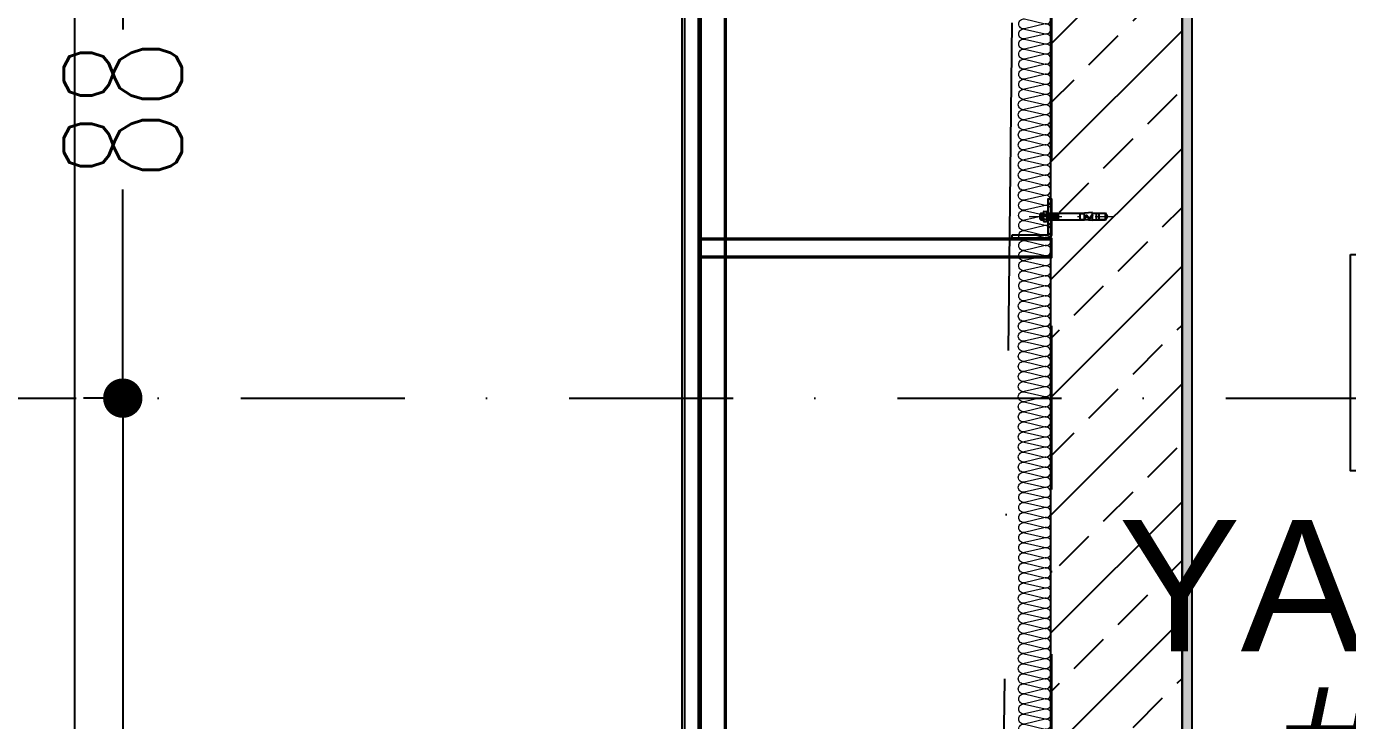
# Model space of a CAD drawing. Extents: x 58467 to 79089, y -33726 to -17391.
# Drawn here: x 68721 to 68922.5, y -18837.3 to -18731.4 of the extents above; entities that cross this region are included whole.
import ezdxf
from ezdxf.enums import TextEntityAlignment as Align

# ---------------------------------------------------------------- set-up
doc = ezdxf.new("R2010")
doc.units = 0
doc.header["$LTSCALE"] = 100
for name, pattern in [('DASHDOT', [1, 0.5, -0.25, 0, -0.25]), ('DASHDOT2', [0.5, 0.25, -0.125, 0, -0.125]), ('HIDDEN', [0.375, 0.25, -0.125])]:
    doc.linetypes.add(name, pattern=pattern)
for name, color, linetype, lineweight in [('AX', 1, 'DASHDOT', 20), ('pbec-162_insulation_hatching', 70, 'Continuous', 9), ('PTR', 252, 'Continuous', 25)]:
    doc.layers.add(name, color=color, linetype=linetype, lineweight=lineweight)
for name, color, linetype in [('BA_axis', 5, 'DASHDOT2'), ('BA_dim_ext', 185, 'Continuous'), ('BA_env_bound', 10, 'DASHDOT'), ('BA_hatch', 137, 'Continuous'), ('BA_hatch_conc', 223, 'Continuous'), ('BA_mat_mortar', 145, 'Continuous'), ('BA_str_conc', 6, 'Continuous'), ('BA_text_room', 12, 'Continuous'), ('CLG', 12, 'Continuous'), ('Kompozit', 122, 'Continuous'), ('VD', 11, 'Continuous')]:
    doc.layers.add(name, color=color, linetype=linetype)
doc.styles.add('dim', font='simplex.shx', dxfattribs={"width": 0.7})
doc.styles.add('text1', font='arial.ttf', dxfattribs={"height": 20})
doc.styles.add('text2', font='arial.ttf', dxfattribs={"width": 0.8})
doc.dimstyles.new('1_100', dxfattribs={"dimtxt": 8, "dimasz": 3, "dimexe": 6, "dimexo": 0, "dimgap": 2, "dimtad": 0, "dimdec": 1, "dimzin": 11, "dimtxsty": 'dim', "dimblk": 'DOT', "dimcen": 0, "dimdle": 1.25, "dimclrt": 256, "dimadec": 0, "dimazin": 0, "dimtfac": 1.25, "dimtdec": 1, "dimtix": 1, "dimtofl": 0, "dimtmove": 1, "dimatfit": 3, "dimldrblk": 'DOT', "dimfxl": 20, "dimfxlon": 1, "dimtolj": 1, "dimtzin": 0, "dimarcsym": 0})

# ---------------------------------------------------------------- blocks, each defined once
blk = doc.blocks.new('*U176')
blk.add_line((0, 0), (0, -696))
at = {"linetype": 'Continuous', "style": 'text1'}
blk.add_attdef('1', text='', height=40, dxfattribs=at).set_placement((0, 38), align=Align.MIDDLE)
blk = doc.blocks.new('AXIS')
at = {"layer": 'BA_axis'}
blk.add_blockref('*U176', (330.44, -30874.56), dxfattribs=at)
at = {"layer": 'BA_axis', "rotation": 90}
blk.add_blockref('*U176', (56.44, -31236.31), dxfattribs=at)
blk = doc.blocks.new('_Dot')
at = {"color": 0, "linetype": 'ByBlock', "lineweight": -2}
blk.add_line((-0.5, 0), (-1, 0), dxfattribs=at)
at = {"color": 0, "linetype": 'ByBlock', "const_width": 0.5}
blk.add_lwpolyline([(-0.25, 0, 1), (0.25, 0, 1)], format="xyb", close=True, dxfattribs=at)
blk = doc.blocks.new('*D25')
at = {"layer": 'BA_dim_ext', "color": 0, "lineweight": -2, "transparency": 16777216}
for p, q in [((188.73, -31236.31), (182.73, -31236.31)), ((188.73, -31242.31), (188.73, -31586.29)), ((188.73, -31961.27), (188.73, -31617.29)), ((188.73, -31967.27), (194.73, -31967.27))]:
    blk.add_line(p, q, dxfattribs=at)
at = {"layer": 'DEFPOINTS', "color": 0, "transparency": 16777216}
for p in [(188.73, -31236.31), (188.73, -31236.31), (188.73, -31967.27)]:
    blk.add_point(p, dxfattribs=at)
at = {"layer": 'BA_dim_ext', "color": 0, "lineweight": -2, "transparency": 16777216, "xscale": 6, "yscale": 6, "zscale": 6}
for p, rotation in [((188.73, -31236.31), 90), ((188.73, -31967.27), 270)]:
    blk.add_blockref('_Dot', p, dxfattribs=dict(at, rotation=rotation))
at = {"layer": 'BA_dim_ext', "color": 2, "transparency": 16777216, "insert": (188.73, -31601.79), "char_height": 18, "attachment_point": 5, "rotation": 90, "style": 'dim'}
blk.add_mtext('\\A1;731', dxfattribs=at)
blk = doc.blocks.new('*D26')
at = {"layer": 'BA_dim_ext', "color": 0, "lineweight": -2, "transparency": 16777216}
for p, q in [((188.73, -31148.27), (182.73, -31148.27)), ((188.73, -31154.27), (188.73, -31180.09)), ((188.73, -31230.31), (188.73, -31204.49)), ((188.73, -31236.31), (182.73, -31236.31))]:
    blk.add_line(p, q, dxfattribs=at)
at = {"layer": 'DEFPOINTS', "color": 0, "transparency": 16777216}
for p in [(188.73, -31148.27), (188.73, -31148.27), (188.73, -31236.31)]:
    blk.add_point(p, dxfattribs=at)
at = {"layer": 'BA_dim_ext', "color": 0, "lineweight": -2, "transparency": 16777216, "xscale": 6, "yscale": 6, "zscale": 6}
for p, rotation in [((188.73, -31148.27), 90), ((188.73, -31236.31), 270)]:
    blk.add_blockref('_Dot', p, dxfattribs=dict(at, rotation=rotation))
at = {"layer": 'BA_dim_ext', "color": 2, "transparency": 16777216, "insert": (188.73, -31192.29), "char_height": 18, "attachment_point": 5, "rotation": 90, "style": 'dim'}
blk.add_mtext('\\A1;88', dxfattribs=at)
blk = doc.blocks.new('6. KAT STR REV')
at = {"layer": 'BA_hatch_conc'}
h = blk.add_hatch(dxfattribs=at)
h.set_pattern_fill('ANSI33', color=256, scale=2, style=0)
h.paths.add_polyline_path([(31650.7, -31148.27), (31670.7, -31148.27), (31670.7, -31288.27), (31650.7, -31288.27)])
at = {"layer": 'BA_str_conc'}
blk.add_lwpolyline([(31650.7, -31148.27), (31670.7, -31148.27), (31670.7, -31288.27), (31650.7, -31288.27)], close=True, dxfattribs=at)
blk = doc.blocks.new('*U42')
blk.add_lwpolyline([(-36, 0), (36, 0), (36, -33), (-36, -33)], close=True)
at = {"color": 7, "style": 'text2', "width": 0.8}
blk.add_attdef('10000', text='', height=20, dxfattribs=at).set_placement((0, -16.5), align=Align.MIDDLE)
at = {"color": 7, "style": 'text1'}
for tag, p in [('MAHAL', (0, -48.5)), ('M²', (0, -75.9))]:
    blk.add_attdef(tag, text='', height=20, dxfattribs=at).set_placement(p, align=Align.MIDDLE)
blk = doc.blocks.new('M10X090')
at = {"layer": 'AX'}
blk.add_line((0, 29.3), (0, -98.5), dxfattribs=at)
at = {"layer": 'VD', "linetype": 'Continuous'}
for p, q in [((-8.8, 1.2), (8.8, 1.2)), ((-8.8, 1.2), (-8.8, 0)), ((-8.8, 0), (8.8, 0)), ((-7.5, 6.2), (-7.5, 3.1)), ((-5, 7.5), (-6.2, 7.5)), ((-5, 1.9), (-6.2, 1.9)), ((-5, 11.2), (3.8, 12.5)), ((-5, 11.2), (-5, 7.5)), ((-5, 8.8), (5, 10.2)), ((-5, 1.9), (-5, -55)), ((-5, -0.5), (-1.5, 0)), ((-3.8, 12.5), (3.8, 12.5)), ((-3.8, 6.2), (-3.8, 3.1)), ((-2.5, 7.5), (2.5, 7.5)), ((-2.5, 1.9), (2.5, 1.9)), ((3.8, 6.2), (3.8, 3.1)), ((5, 11.2), (5, 7.5)), ((5, 7.5), (6.2, 7.5)), ((5, 1.9), (5, -55)), ((5, 1.9), (6.2, 1.9)), ((7.5, 6.2), (7.5, 3.1)), ((8.8, 1.2), (8.8, 0)), ((-5, -3), (5, -1.6)), ((-5, -5.5), (5, -4.1)), ((-5, -8), (5, -6.6)), ((-5, -10.5), (5, -9.1)), ((-5, -13), (5, -11.6)), ((-5, -15.5), (5, -14.1)), ((-5, -15.5), (5, -15.5)), ((-6.2, -67.5), (-5, -55)), ((-5, -48.8), (5, -48.8)), ((-5, -55), (5, -55)), ((-4.4, -48.8), (-4.4, -55)), ((4.4, -48.8), (4.4, -55)), ((6.2, -67.5), (5, -55)), ((-6.2, -67.5), (6.2, -67.5)), ((-5, -67.5), (-5, -87.5)), ((-5, -73.5), (5, -73.5)), ((5, -67.5), (5, -87.5)), ((-5, -87.5), (0, -90.2)), ((-5, -87.5), (5, -87.5)), ((0, -90.2), (5, -87.5))]:
    blk.add_line(p, q, dxfattribs=at)
at = {"layer": 'VD'}
for p, q in [((-5, -87.5), (-5, -77.5)), ((-5, -77.5), (5, -77.5))]:
    blk.add_line(p, q, dxfattribs=at)
at = {"layer": 'VD', "linetype": 'Continuous'}
for points in [[(1.9, -67.5), (1.9, -67.4), (1.9, -67.4), (1.9, -67.3), (1.8, -67.3), (1.8, -67.2), (1.7, -67.2), (1.7, -67.1), (1.7, -67.1), (1.6, -67), (1.6, -67), (1.5, -66.9), (1.5, -66.9), (1.4, -66.8), (1.4, -66.8), (1.3, -66.7), (1.3, -66.7), (1.2, -66.6), (1.2, -66.6), (1.1, -66.6), (1, -66.5), (1, -66.5), (0.9, -66.4), (0.9, -66.4), (0.8, -66.3), (0.7, -66.3), (0.7, -66.3), (0.6, -66.2), (0.5, -66.2), (0.5, -66.1), (0.4, -66.1), (0.3, -66.1), (0.2, -66), (0.2, -66), (0.1, -66), (0, -65.9), (-0.1, -65.9), (-0.1, -65.8), (-0.2, -65.8), (-0.3, -65.8), (-0.4, -65.7), (-0.4, -65.7), (-0.5, -65.7), (-0.6, -65.6), (-0.7, -65.6), (-0.7, -65.5), (-0.8, -65.5), (-0.9, -65.5), (-1, -65.4), (-1, -65.4), (-1.1, -65.4), (-1.2, -65.3), (-1.3, -65.3), (-1.3, -65.2), (-1.4, -65.2), (-1.5, -65.2), (-1.6, -65.1), (-1.6, -65.1), (-1.7, -65), (-1.8, -65), (-1.8, -65), (-1.9, -64.9), (-2, -64.9), (-2, -64.8), (-2.1, -64.8), (-2.2, -64.7), (-2.2, -64.7), (-2.3, -64.6), (-2.3, -64.6), (-2.4, -64.5), (-2.5, -64.5), (-2.5, -64.4), (-2.6, -64.3), (-2.6, -64.3), (-2.7, -64.2), (-2.7, -64.2), (-2.8, -64.1), (-2.8, -64), (-2.9, -64), (-2.9, -63.9), (-2.9, -63.8), (-3, -63.7), (-3, -63.7), (-3, -63.6), (-3.1, -63.5), (-3.1, -63.4), (-3.1, -63.3), (-3.1, -63.3), (-3.2, -63.2), (-3.2, -63.1), (-3.2, -63), (-3.2, -62.9), (-3.2, -62.8), (-3.2, -62.8), (-3.2, -62.7), (-3.2, -62.6), (-3.2, -62.5), (-3.1, -62.4), (-3.1, -62.4), (-3.1, -62.3), (-3.1, -62.2), (-3.1, -62.1), (-3, -62.1), (-3, -62), (-3, -61.9), (-3, -61.9), (-2.9, -61.8), (-2.9, -61.7), (-2.9, -61.7), (-2.8, -61.6), (-2.8, -61.6), (-2.7, -61.5), (-2.7, -61.4), (-2.7, -61.4), (-2.6, -61.3), (-2.6, -61.3), (-2.5, -61.2), (-2.5, -61.2), (-2.5, -61.1), (-2.4, -61.1), (-2.4, -61), (-2.3, -61), (-2.3, -60.9), (-2.2, -60.9), (-2.2, -60.8), (-2.2, -60.8), (-2.1, -60.7), (-2.1, -60.7), (-2, -60.6), (-2, -60.6), (-1.9, -60.5), (-1.9, -60.5), (-1.8, -60.4), (-1.8, -60.4), (-1.7, -60.4), (-1.7, -60.3), (-1.6, -60.3), (-1.6, -60.2), (-1.5, -60.2), (-1.5, -60.1), (-1.4, -60.1), (-1.4, -60), (-1.3, -60), (-1.3, -59.9), (-1.2, -59.9), (-1.2, -59.9), (-1.1, -59.8), (-1.1, -59.8), (-1, -59.7), (-1, -59.7), (-0.9, -59.6), (-0.9, -59.6), (-0.8, -59.6), (-0.8, -59.5), (-0.7, -59.5), (-0.7, -59.4), (-0.6, -59.4), (-0.6, -59.3), (-0.5, -59.3), (-0.5, -59.3), (-0.4, -59.2), (-0.4, -59.2), (-0.3, -59.1), (-0.3, -59.1), (-0.2, -59.1), (-0.2, -59), (-0.1, -59), (-0.1, -59), (-0.1, -58.9), (0, -58.9), (0, -58.8), (0.1, -58.8), (0.1, -58.8), (0.1, -58.7), (0.2, -58.7), (0.2, -58.7), (0.2, -58.7), (0.3, -58.6), (0.3, -58.6), (0.3, -58.6), (0.3, -58.6), (0.3, -58.5), (0.3, -58.5), (0.3, -58.5), (0.3, -58.5), (0.3, -58.5), (0.3, -58.5), (0.3, -58.4), (0.3, -58.4), (0.2, -58.4), (0.2, -58.4), (0.1, -58.4), (0.1, -58.3), (0, -58.3), (0, -58.3), (-0.1, -58.3), (-0.1, -58.2), (-0.2, -58.2), (-0.2, -58.2), (-0.3, -58.1), (-0.4, -58.1), (-0.4, -58.1), (-0.5, -58.1), (-0.6, -58), (-0.6, -58), (-0.7, -58), (-0.8, -57.9), (-0.8, -57.9), (-0.9, -57.9), (-1, -57.8), (-1.1, -57.8), (-1.1, -57.7), (-1.2, -57.7), (-1.3, -57.7), (-1.3, -57.6), (-1.4, -57.6), (-1.5, -57.5), (-1.6, -57.5), (-1.6, -57.4), (-1.7, -57.4), (-1.8, -57.3), (-1.8, -57.3), (-1.9, -57.2), (-2, -57.2), (-2.1, -57.1), (-2.1, -57.1), (-2.2, -57), (-2.3, -56.9), (-2.3, -56.8), (-2.4, -56.8), (-2.5, -56.7), (-2.6, -56.6), (-2.6, -56.5), (-2.7, -56.4), (-2.8, -56.3), (-2.9, -56.1), (-2.9, -56), (-3, -55.8), (-3, -55.5), (-3.1, -55.3), (-3.1, -55)], [(3.3, -67.5), (3, -66.8), (2.6, -66.2), (2.1, -65.7), (1.5, -65.3), (0.8, -64.9), (0.2, -64.6), (-0.4, -64.3), (-0.9, -64), (-1.4, -63.8), (-1.7, -63.5), (-1.8, -63.3), (-1.9, -63), (-1.9, -62.7), (-1.8, -62.4), (-1.7, -62.1), (-1.4, -61.8), (-1.1, -61.5), (-0.8, -61.2), (-0.4, -60.8), (0, -60.5), (0.4, -60.2), (0.8, -59.9), (1.1, -59.5), (1.4, -59.2), (1.6, -59), (1.8, -58.7), (1.9, -58.5), (1.9, -58.3), (1.8, -58.1), (1.7, -57.9), (1.4, -57.6), (1.1, -57.4), (0.7, -57.2), (0.2, -57), (-0.3, -56.7), (-0.8, -56.5), (-1.3, -56.2), (-1.6, -55.8), (-1.8, -55.4), (-1.9, -55)]]:
    blk.add_lwpolyline(points, dxfattribs=at)
for centre, start, end in [((-6.2, 6.2), 90, 180), ((-6.2, 3.1), 180, 270), ((-3.8, 11.2), 90, 180), ((-5, 6.2), 0, 90), ((-5, 3.1), 270, 0), ((-2.5, 6.2), 90, 180), ((-2.5, 3.1), 180, 270), ((2.5, 6.2), 0, 90), ((2.5, 3.1), 270, 0), ((3.8, 11.2), 0, 90), ((5, 6.2), 90, 180), ((5, 3.1), 180, 270), ((6.2, 6.2), 0, 90), ((6.2, 3.1), 270, 0)]:
    blk.add_arc(centre, 1.25, start, end, dxfattribs=at)
blk = doc.blocks.new('A$C56216D09')
at = {"layer": 'PTR'}
h = blk.add_hatch(dxfattribs=at)
h.set_pattern_fill('STEEL', color=256, scale=0.05, angle=360)
h.set_pattern_definition([(45, (-21179.31078, -1767.12172), (-0.1122532015, 0.1122532015), []), (45, (-21179.31078, -1767.04234), (-0.1122532015, 0.1122532015), [])])
h.paths.add_polyline_path([(99.1, -131.98), (95.5, -131.98), (95.5, -129.38), (99.1, -129.38)], flags=16)
edge = h.paths.add_edge_path()
edge.add_line((99.1, -132.18), (95.5, -132.18))
edge.add_arc((95.5, -131.98), 0.2, 180, 270, ccw=False)
edge.add_line((95.3, -131.98), (95.3, -129.38))
edge.add_arc((95.5, -129.38), 0.2, 90, 180, ccw=False)
edge.add_line((95.5, -129.18), (99.1, -129.18))
edge.add_arc((99.1, -129.38), 0.2, 0, 90, ccw=False)
edge.add_line((99.3, -129.38), (99.3, -131.98))
edge.add_arc((99.1, -131.98), 0.2, -90, 0, ccw=False)
at = {"layer": 'CLG'}
for points in [[(190.01, -15.92), (190.01, -2.71), (2.69, -2.71), (2.7, -47.31), (95.3, -47.3), (95.3, -346.79), (99.1, -346.79)], [(186.01, -15.92), (186.01, -6.71), (6.69, -6.71), (6.7, -43.31), (99.3, -43.3), (99.3, -346.59)]]:
    blk.add_lwpolyline(points, dxfattribs=at)
at = {"layer": 'CLG', "linetype": 'HIDDEN', "ltscale": 10}
for points in [[(189.81, -15.92), (189.81, -2.91), (2.89, -2.91), (2.9, -47.11), (95.5, -47.1), (95.5, -346.59), (99.1, -346.59)], [(186.21, -15.92), (186.21, -6.51), (6.49, -6.51), (6.5, -43.51), (99.1, -43.5), (99.1, -346.59)]]:
    blk.add_lwpolyline(points, dxfattribs=at)
at = {"layer": 'CLG', "elevation": -1.31}
blk.add_lwpolyline([(143.01, -128.68), (148.41, -128.68, 0.414214), (148.51, -128.58), (148.51, -123.18), (149.01, -123.18), (149.01, -128.58, -0.414214), (148.41, -129.18), (143.01, -129.18)], format="xyb", close=True, dxfattribs=at)
at = {"layer": 'CLG'}
blk.add_lwpolyline([(99.1, -132.18), (95.5, -132.18, -0.414214), (95.3, -131.98), (95.3, -129.38, -0.414214), (95.5, -129.18), (99.1, -129.18, -0.414214), (99.3, -129.38), (99.3, -131.98, -0.414214)], format="xyb", close=True, dxfattribs=at)
for points in [[(99.1, -131.98), (95.5, -131.98), (95.5, -129.38), (99.1, -129.38)], [(99.3, -129.18), (149.01, -129.18), (149.01, -132.18), (99.3, -132.18)]]:
    blk.add_lwpolyline(points, close=True, dxfattribs=at)
at = {"layer": 'CLG', "linetype": 'HIDDEN', "ltscale": 10}
blk.add_lwpolyline([(99.3, -129.38), (149.01, -129.38), (149.01, -131.98), (99.3, -131.98)], close=True, dxfattribs=at)
at = {"layer": 'Kompozit'}
blk.add_lwpolyline([(0, -51.58), (92.6, -51.58), (92.6, -209.68), (0, -209.68)], close=True, dxfattribs=at)
for points in [[(95.1, -51.51), (92.6, -51.51), (92.6, -209.68), (95.1, -209.68)], [(95.1, -51.91), (93, -51.91), (93, -209.28), (95.1, -209.28)], [(95.1, -51.51), (95.1, -209.68)]]:
    blk.add_lwpolyline(points, dxfattribs=at)
at = {"layer": 'pbec-162_insulation_hatching', "color": 70}
for points in [[(144.35, -98.92, -0.186716), (144.9, -98.82), (148.02, -99.56, 1.205758), (148.02, -98.05), (144.9, -98.79, -0.46981), (143.99, -98.04, -0.46981), (144.9, -97.28), (148.02, -98.02, 1.205758), (148.02, -96.51), (144.9, -97.26, -0.46981), (143.99, -96.5, -0.46981), (144.9, -95.75), (148.02, -96.49, 0.452006), (148.92, -95.78)], [(148.85, -100.67, 0.615091), (148.02, -99.58), (144.9, -100.33, -0.46981), (143.99, -99.57, -0.46981), (144.9, -98.82), (148.02, -99.56, 1.205758), (148.02, -98.05), (144.9, -98.79, -0.46981), (143.99, -98.04, -0.46981), (144.9, -97.28), (148.02, -98.02, 0.452006), (148.92, -97.31)], [(144.35, -103.52, -0.186716), (144.9, -103.42), (148.02, -104.16, 1.205758), (148.02, -102.66), (144.9, -103.4, -0.46981), (143.99, -102.64, -0.46981), (144.9, -101.89), (148.02, -102.63, 1.205758), (148.02, -101.12), (144.9, -101.86, -0.46981), (143.99, -101.11, -0.46981), (144.9, -100.35), (148.02, -101.09, 0.452006), (148.92, -100.38)], [(144.35, -106.59, -0.186716), (144.9, -106.49), (148.02, -107.23, 1.205758), (148.02, -105.73), (144.9, -106.47, -0.46981), (143.99, -105.71, -0.46981), (144.9, -104.96), (148.02, -105.7, 1.205758), (148.02, -104.19), (144.9, -104.93, -0.46981), (143.99, -104.18, -0.46981), (144.9, -103.42), (148.02, -104.16, 0.452006), (148.93, -103.45)], [(148.85, -108.35, 0.615091), (148.02, -107.26), (144.9, -108, -0.46981), (143.99, -107.25, -0.46981), (144.9, -106.49), (148.02, -107.23, 1.205758), (148.02, -105.73), (144.9, -106.47, -0.46981), (143.99, -105.71, -0.46981), (144.9, -104.96), (148.02, -105.7, 0.452006), (148.93, -104.99)], [(144.29, -111.23, -0.186716), (144.84, -111.13), (147.96, -111.87, 1.205758), (147.96, -110.36), (144.84, -111.11, -0.46981), (143.93, -110.35, -0.46981), (144.84, -109.6), (147.96, -110.34, 1.205758), (147.96, -108.83), (144.84, -109.57, -0.46981), (143.93, -108.82, -0.46981), (144.84, -108.06), (147.96, -108.8, 0.452006), (148.87, -108.09)], [(144.29, -114.3, -0.186716), (144.84, -114.2), (147.96, -114.94, 1.205758), (147.96, -113.44), (144.84, -114.18, -0.46981), (143.93, -113.42, -0.46981), (144.84, -112.67), (147.96, -113.41, 1.205758), (147.96, -111.9), (144.84, -112.64, -0.46981), (143.93, -111.89, -0.46981), (144.84, -111.13), (147.96, -111.87, 0.452006), (148.87, -111.16)], [(148.79, -116.06, 0.615091), (147.96, -114.97), (144.84, -115.71, -0.46981), (143.93, -114.96, -0.46981), (144.84, -114.2), (147.96, -114.94, 1.205758), (147.96, -113.44), (144.84, -114.18, -0.46981), (143.93, -113.42, -0.46981), (144.84, -112.67), (147.96, -113.41, 0.452006), (148.87, -112.7)], [(144.29, -118.91, -0.186716), (144.84, -118.81), (147.96, -119.55, 1.205758), (147.96, -118.04), (144.84, -118.78, -0.46981), (143.93, -118.03, -0.46981), (144.84, -117.27), (147.96, -118.01, 1.205758), (147.96, -116.51), (144.84, -117.25, -0.46981), (143.93, -116.49, -0.46981), (144.84, -115.74), (147.96, -116.48, 0.452006), (148.87, -115.77)], [(144.29, -121.98, -0.186716), (144.84, -121.88), (147.96, -122.62, 1.205758), (147.96, -121.11), (144.84, -121.85, -0.46981), (143.93, -121.1, -0.46981), (144.84, -120.34), (147.96, -121.09, 1.205758), (147.96, -119.58), (144.84, -120.32, -0.46981), (143.93, -119.56, -0.46981), (144.84, -118.81), (147.96, -119.55, 0.452006), (148.87, -118.84)], [(148.79, -123.74, 0.615091), (147.96, -122.65), (144.84, -123.39, -0.46981), (143.93, -122.63, -0.46981), (144.84, -121.88), (147.96, -122.62, 1.205758), (147.96, -121.11), (144.84, -121.85, -0.46981), (143.93, -121.1, -0.46981), (144.84, -120.34), (147.96, -121.09, 0.452006), (148.87, -120.38)], [(144.35, -126.58, -0.186716), (144.89, -126.48), (148.02, -127.22, 1.205758), (148.02, -125.72), (144.89, -126.46, -0.46981), (143.98, -125.7, -0.46981), (144.89, -124.95), (148.02, -125.69, 1.205758), (148.02, -124.18), (144.89, -124.92, -0.46981), (143.98, -124.17, -0.46981), (144.89, -123.41), (148.02, -124.15, 0.452006), (148.92, -123.44)], [(144.35, -129.66, -0.186716), (144.9, -129.55), (148.02, -130.3, 1.205758), (148.02, -128.79), (144.9, -129.53, -0.46981), (143.99, -128.77, -0.46981), (144.9, -128.02), (148.02, -128.76, 1.205758), (148.02, -127.25), (144.9, -127.99, -0.46981), (143.99, -127.24, -0.46981), (144.9, -126.48), (148.02, -127.22, 0.452006), (148.92, -126.52)], [(148.85, -131.41, 0.615091), (148.02, -130.32), (144.9, -131.06, -0.46981), (143.99, -130.31, -0.46981), (144.9, -129.55), (148.02, -130.3, 1.205758), (148.02, -128.79), (144.9, -129.53, -0.46981), (143.99, -128.77, -0.46981), (144.9, -128.02), (148.02, -128.76, 0.452006), (148.92, -128.05)], [(144.35, -134.26, -0.186716), (144.9, -134.16), (148.02, -134.9, 1.205758), (148.02, -133.39), (144.9, -134.13, -0.46981), (143.99, -133.38, -0.46981), (144.9, -132.63), (148.02, -133.37, 1.205758), (148.02, -131.86), (144.9, -132.6, -0.46981), (143.99, -131.84, -0.46981), (144.9, -131.09), (148.02, -131.83, 0.452006), (148.92, -131.12)], [(144.35, -137.33, -0.186716), (144.9, -137.23), (148.02, -137.97, 1.205758), (148.02, -136.46), (144.9, -137.2, -0.46981), (143.99, -136.45, -0.46981), (144.9, -135.7), (148.02, -136.44, 1.205758), (148.02, -134.93), (144.9, -135.67, -0.46981), (143.99, -134.91, -0.46981), (144.9, -134.16), (148.02, -134.9, 0.452006), (148.93, -134.19)], [(148.85, -139.09, 0.615091), (148.02, -138), (144.9, -138.74, -0.46981), (143.99, -137.99, -0.46981), (144.9, -137.23), (148.02, -137.97, 1.205758), (148.02, -136.46), (144.9, -137.2, -0.46981), (143.99, -136.45, -0.46981), (144.9, -135.7), (148.02, -136.44, 0.452006), (148.93, -135.73)], [(144.29, -141.96, -0.186716), (144.84, -141.86), (147.96, -142.6, 1.205758), (147.96, -141.09), (144.84, -141.83, -0.46981), (143.93, -141.08, -0.46981), (144.84, -140.32), (147.96, -141.07, 1.205758), (147.96, -139.56), (144.84, -140.3, -0.46981), (143.93, -139.54, -0.46981), (144.84, -138.79), (147.96, -139.53, 0.452006), (148.87, -138.82)], [(144.29, -145.03, -0.186716), (144.84, -144.93), (147.96, -145.67, 1.205758), (147.96, -144.16), (144.84, -144.9, -0.46981), (143.93, -144.15, -0.46981), (144.84, -143.4), (147.96, -144.14, 1.205758), (147.96, -142.63), (144.84, -143.37, -0.46981), (143.93, -142.61, -0.46981), (144.84, -141.86), (147.96, -142.6, 0.452006), (148.87, -141.89)], [(148.79, -146.79, 0.615091), (147.96, -145.7), (144.84, -146.44, -0.46981), (143.93, -145.68, -0.46981), (144.84, -144.93), (147.96, -145.67, 1.205758), (147.96, -144.16), (144.84, -144.9, -0.46981), (143.93, -144.15, -0.46981), (144.84, -143.4), (147.96, -144.14, 0.452006), (148.87, -143.43)], [(144.29, -149.64, -0.186716), (144.84, -149.54), (147.96, -150.28, 1.205758), (147.96, -148.77), (144.84, -149.51, -0.46981), (143.93, -148.76, -0.46981), (144.84, -148), (147.96, -148.74, 1.205758), (147.96, -147.23), (144.84, -147.97, -0.46981), (143.93, -147.22, -0.46981), (144.84, -146.47), (147.96, -147.21, 0.452006), (148.87, -146.5)], [(144.29, -152.71, -0.186716), (144.84, -152.61), (147.96, -153.35, 1.205758), (147.96, -151.84), (144.84, -152.58, -0.46981), (143.93, -151.83, -0.46981), (144.84, -151.07), (147.96, -151.81, 1.205758), (147.96, -150.3), (144.84, -151.05, -0.46981), (143.93, -150.29, -0.46981), (144.84, -149.54), (147.96, -150.28, 0.452006), (148.87, -149.57)], [(148.79, -154.46, 0.615091), (147.96, -153.37), (144.84, -154.12, -0.46981), (143.93, -153.36, -0.46981), (144.84, -152.61), (147.96, -153.35, 1.205758), (147.96, -151.84), (144.84, -152.58, -0.46981), (143.93, -151.83, -0.46981), (144.84, -151.07), (147.96, -151.81, 0.452006), (148.87, -151.1)], [(144.29, -155.78, -0.186716), (144.84, -155.68), (147.96, -156.42, 1.205758), (147.96, -154.91), (144.84, -155.65, -0.46981), (143.93, -154.9, -0.46981), (144.84, -154.14), (147.96, -154.88, 1.205758), (147.96, -153.37), (144.84, -154.12, -0.46981), (143.93, -153.36, -0.46981), (144.84, -152.61), (147.96, -153.35, 0.452006), (148.87, -152.64)], [(144.3, -158.85, -0.186716), (144.84, -158.75), (147.96, -159.49, 1.205758), (147.96, -157.98), (144.84, -158.72, -0.46981), (143.93, -157.97, -0.46981), (144.84, -157.21), (147.96, -157.95, 1.205758), (147.96, -156.45), (144.84, -157.19, -0.46981), (143.93, -156.43, -0.46981), (144.84, -155.68), (147.96, -156.42, 0.452006), (148.87, -155.71)], [(148.8, -160.6, 0.615091), (147.96, -159.52), (144.84, -160.26, -0.46981), (143.93, -159.5, -0.46981), (144.84, -158.75), (147.96, -159.49, 1.205758), (147.96, -157.98), (144.84, -158.72, -0.46981), (143.93, -157.97, -0.46981), (144.84, -157.21), (147.96, -157.95, 0.452006), (148.87, -157.24)], [(144.3, -163.46, -0.186716), (144.84, -163.35), (147.96, -164.1, 1.205758), (147.96, -162.59), (144.84, -163.33, -0.46981), (143.93, -162.57, -0.46981), (144.84, -161.82), (147.96, -162.56, 1.205758), (147.96, -161.05), (144.84, -161.79, -0.46981), (143.93, -161.04, -0.46981), (144.84, -160.28), (147.96, -161.02, 0.452006), (148.87, -160.32)], [(144.3, -166.53, -0.186716), (144.84, -166.43), (147.96, -167.17, 1.205758), (147.96, -165.66), (144.84, -166.4, -0.46981), (143.93, -165.64, -0.46981), (144.84, -164.89), (147.96, -165.63, 1.205758), (147.96, -164.12), (144.84, -164.86, -0.46981), (143.93, -164.11, -0.46981), (144.84, -163.35), (147.96, -164.1, 0.452006), (148.87, -163.39)], [(148.8, -168.28, 0.615091), (147.96, -167.19), (144.84, -167.93, -0.46981), (143.93, -167.18, -0.46981), (144.84, -166.43), (147.96, -167.17, 1.205758), (147.96, -165.66), (144.84, -166.4, -0.46981), (143.93, -165.64, -0.46981), (144.84, -164.89), (147.96, -165.63, 0.452006), (148.87, -164.92)], [(144.35, -171.13, -0.186716), (144.9, -171.03), (148.02, -171.77, 1.205758), (148.02, -170.26), (144.9, -171, -0.46981), (143.99, -170.25, -0.46981), (144.9, -169.49), (148.02, -170.23, 1.205758), (148.02, -168.73), (144.9, -169.47, -0.46981), (143.99, -168.71, -0.46981), (144.9, -167.96), (148.02, -168.7, 0.452006), (148.93, -167.99)], [(144.35, -174.2, -0.186716), (144.9, -174.1), (148.02, -174.84, 1.205758), (148.02, -173.33), (144.9, -174.07, -0.46981), (143.99, -173.32, -0.46981), (144.9, -172.56), (148.02, -173.31, 1.205758), (148.02, -171.8), (144.9, -172.54, -0.46981), (143.99, -171.78, -0.46981), (144.9, -171.03), (148.02, -171.77, 0.452006), (148.93, -171.06)], [(148.85, -175.96, 0.615091), (148.02, -174.87), (144.9, -175.61, -0.46981), (143.99, -174.85, -0.46981), (144.9, -174.1), (148.02, -174.84, 1.205758), (148.02, -173.33), (144.9, -174.07, -0.46981), (143.99, -173.32, -0.46981), (144.9, -172.56), (148.02, -173.31, 0.452006), (148.93, -172.6)], [(144.35, -178.81, -0.186716), (144.9, -178.71), (148.02, -179.45, 1.205758), (148.02, -177.94), (144.9, -178.68, -0.46981), (143.99, -177.92, -0.46981), (144.9, -177.17), (148.02, -177.91, 1.205758), (148.02, -176.4), (144.9, -177.14, -0.46981), (143.99, -176.39, -0.46981), (144.9, -175.64), (148.02, -176.38, 0.452006), (148.93, -175.67)], [(144.35, -181.88, -0.186716), (144.9, -181.78), (148.02, -182.52, 1.205758), (148.02, -181.01), (144.9, -181.75, -0.46981), (143.99, -181, -0.46981), (144.9, -180.24), (148.02, -180.98, 1.205758), (148.02, -179.47), (144.9, -180.21, -0.46981), (143.99, -179.46, -0.46981), (144.9, -178.71), (148.02, -179.45, 0.452006), (148.93, -178.74)], [(148.85, -183.63, 0.615091), (148.02, -182.54), (144.9, -183.29, -0.46981), (143.99, -182.53, -0.46981), (144.9, -181.78), (148.02, -182.52, 1.205758), (148.02, -181.01), (144.9, -181.75, -0.46981), (143.99, -181, -0.46981), (144.9, -180.24), (148.02, -180.98, 0.452006), (148.93, -180.27)], [(144.29, -186.52, -0.186716), (144.84, -186.42), (147.96, -187.16, 1.205758), (147.96, -185.65), (144.84, -186.39, -0.46981), (143.93, -185.63, -0.46981), (144.84, -184.88), (147.96, -185.62, 1.205758), (147.96, -184.11), (144.84, -184.85, -0.46981), (143.93, -184.1, -0.46981), (144.84, -183.34), (147.96, -184.09, 0.452006), (148.87, -183.38)], [(144.3, -189.59, -0.186716), (144.84, -189.49), (147.96, -190.23, 1.205758), (147.96, -188.72), (144.84, -189.46, -0.46981), (143.93, -188.7, -0.46981), (144.84, -187.95), (147.96, -188.69, 1.205758), (147.96, -187.18), (144.84, -187.92, -0.46981), (143.93, -187.17, -0.46981), (144.84, -186.42), (147.96, -187.16, 0.452006), (148.87, -186.45)], [(148.8, -191.34, 0.615091), (147.96, -190.25), (144.84, -190.99, -0.46981), (143.93, -190.24, -0.46981), (144.84, -189.49), (147.96, -190.23, 1.205758), (147.96, -188.72), (144.84, -189.46, -0.46981), (143.93, -188.7, -0.46981), (144.84, -187.95), (147.96, -188.69, 0.452006), (148.87, -187.98)], [(144.3, -194.19, -0.186716), (144.84, -194.09), (147.96, -194.83, 1.205758), (147.96, -193.32), (144.84, -194.07, -0.46981), (143.93, -193.31, -0.46981), (144.84, -192.56), (147.96, -193.3, 1.205758), (147.96, -191.79), (144.84, -192.53, -0.46981), (143.93, -191.78, -0.46981), (144.84, -191.02), (147.96, -191.76, 0.452006), (148.87, -191.05)], [(144.3, -197.26, -0.186716), (144.84, -197.16), (147.96, -197.9, 1.205758), (147.96, -196.39), (144.84, -197.14, -0.46981), (143.93, -196.38, -0.46981), (144.84, -195.63), (147.96, -196.37, 1.205758), (147.96, -194.86), (144.84, -195.6, -0.46981), (143.93, -194.85, -0.46981), (144.84, -194.09), (147.96, -194.83, 0.452006), (148.87, -194.12)], [(148.8, -199.02, 0.615091), (147.96, -197.93), (144.84, -198.67, -0.46981), (143.93, -197.92, -0.46981), (144.84, -197.16), (147.96, -197.9, 1.205758), (147.96, -196.39), (144.84, -197.14, -0.46981), (143.93, -196.38, -0.46981), (144.84, -195.63), (147.96, -196.37, 0.452006), (148.87, -195.66)], [(144.35, -201.87, -0.186716), (144.9, -201.77), (148.02, -202.51, 1.205758), (148.02, -201), (144.9, -201.74, -0.46981), (143.99, -200.99, -0.46981), (144.9, -200.23), (148.02, -200.97, 1.205758), (148.02, -199.46), (144.9, -200.2, -0.46981), (143.99, -199.45, -0.46981), (144.9, -198.7), (148.02, -199.44, 0.452006), (148.93, -198.73)], [(144.35, -204.94, -0.186716), (144.9, -204.84), (148.02, -205.58, 1.205758), (148.02, -204.07), (144.9, -204.81, -0.46981), (143.99, -204.06, -0.46981), (144.9, -203.3), (148.02, -204.04, 1.205758), (148.02, -202.53), (144.9, -203.28, -0.46981), (143.99, -202.52, -0.46981), (144.9, -201.77), (148.02, -202.51, 0.452006), (148.93, -201.8)]]:
    blk.add_lwpolyline(points, format="xyb", dxfattribs=at)
at = {"xscale": 0.1000000000000007, "yscale": 0.1000000000000007, "zscale": 0.1000000000000007, "rotation": 90}
blk.add_blockref('M10X090', (148.51, -125.88, -1.31), dxfattribs=at)
blk = doc.blocks.new('OLCU')
at = {"layer": 'BA_dim_ext'}
for base, p1, p2, picture, middle in [((188.73, -31148.27), (188.73, -31236.31), (188.73, -31148.27), '*D26', (188.73, -31192.29)), ((188.73, -31236.31), (188.73, -31967.27), (188.73, -31236.31), '*D25', (188.73, -31601.79))]:
    dim = blk.add_linear_dim(base=base, p1=p1, p2=p2, angle=90, dimstyle='1_100', override={"dimfxl": 2}, dxfattribs=at)
    dim.commit()
    dim.dimension.update_dxf_attribs({"geometry": picture, "text_midpoint": middle})

msp = doc.modelspace()

# ---------------------------------------------------------------- hatches: boundary and pattern name
at = {"layer": 'BA_hatch'}
h = msp.add_hatch(dxfattribs=at)
h.set_pattern_fill('AR-SAND', color=256, scale=0.05, style=0)
h.set_pattern_definition([(37.5, (32006.7405, 12448.2046), (-0.080001565, 2.44706619), [0, -1.9304, 0, -2.159, 0, -2.06375]), (7.5, (32006.7405, 12448.2046), (2.24761642, 3.5841255), [0, -1.0414, 0, -1.7399, 0, -0.66675]), (327.5, (32005.1784, 12448.2046), (3.95496185, 0.00718592), [0, -0.635, 0, -2.286, 0, -2.9845]), (317.5, (32005.1784, 12448.2046), (3.81778226, 1.11464662), [0, -0.3175, 0, -1.4986, 0, -1.7145])])
h.paths.add_polyline_path([(69026.37, -18707.81), (69024.87, -18707.81), (69024.87, -18699.31), (68898.77, -18699.31), (68898.77, -18898.56), (68913.87, -18898.56), (68913.87, -18948.42), (68919.37, -18948.42), (68919.37, -18949.92), (68912.37, -18949.92), (68912.37, -18900.06), (68897.27, -18900.06), (68897.27, -18697.81), (69026.37, -18697.81)])

# ---------------------------------------------------------------- linework, layer by layer
at = {"layer": 'BA_env_bound'}
msp.add_lwpolyline([(70866.98, -18935.41), (70878.3, -18760.77), (68872.44, -18630.75), (68838.53, -21622.66), (70882.1, -21460.43)], dxfattribs=at)
at = {"layer": 'BA_mat_mortar'}
msp.add_lwpolyline([(69026.37, -18707.81), (69024.87, -18707.81), (69024.87, -18699.31), (68898.77, -18699.31), (68898.77, -18898.56), (68913.87, -18898.56), (68913.87, -18948.42), (68919.37, -18948.42), (68919.37, -18949.92), (68912.37, -18949.92), (68912.37, -18900.06), (68897.27, -18900.06), (68897.27, -18697.81), (69026.37, -18697.81)], close=True, dxfattribs=at)

# ---------------------------------------------------------------- block references
msp.add_blockref('A$C56216D09', (68728.36, -18634.53, -1.31))
at = {"layer": 'BA_axis'}
msp.add_blockref('AXIS', (68546.93, 12448.2), dxfattribs=at)
at = {"layer": 'BA_dim_ext'}
msp.add_blockref('OLCU', (68546.93, 12448.2), dxfattribs=at)
at = {"layer": 'BA_str_conc'}
msp.add_blockref('6. KAT STR REV', (37226.57, 12448.2), dxfattribs=at)
at = {"layer": 'BA_text_room', "color": 7}
msp.add_blockref('*U42', (68958.99, -18766.19), dxfattribs=at).add_auto_attribs({'10000': '6F-05', 'MAHAL': 'YAN.HOLÜ', 'M²': '######'})

doc.saveas('drawing.dxf')
